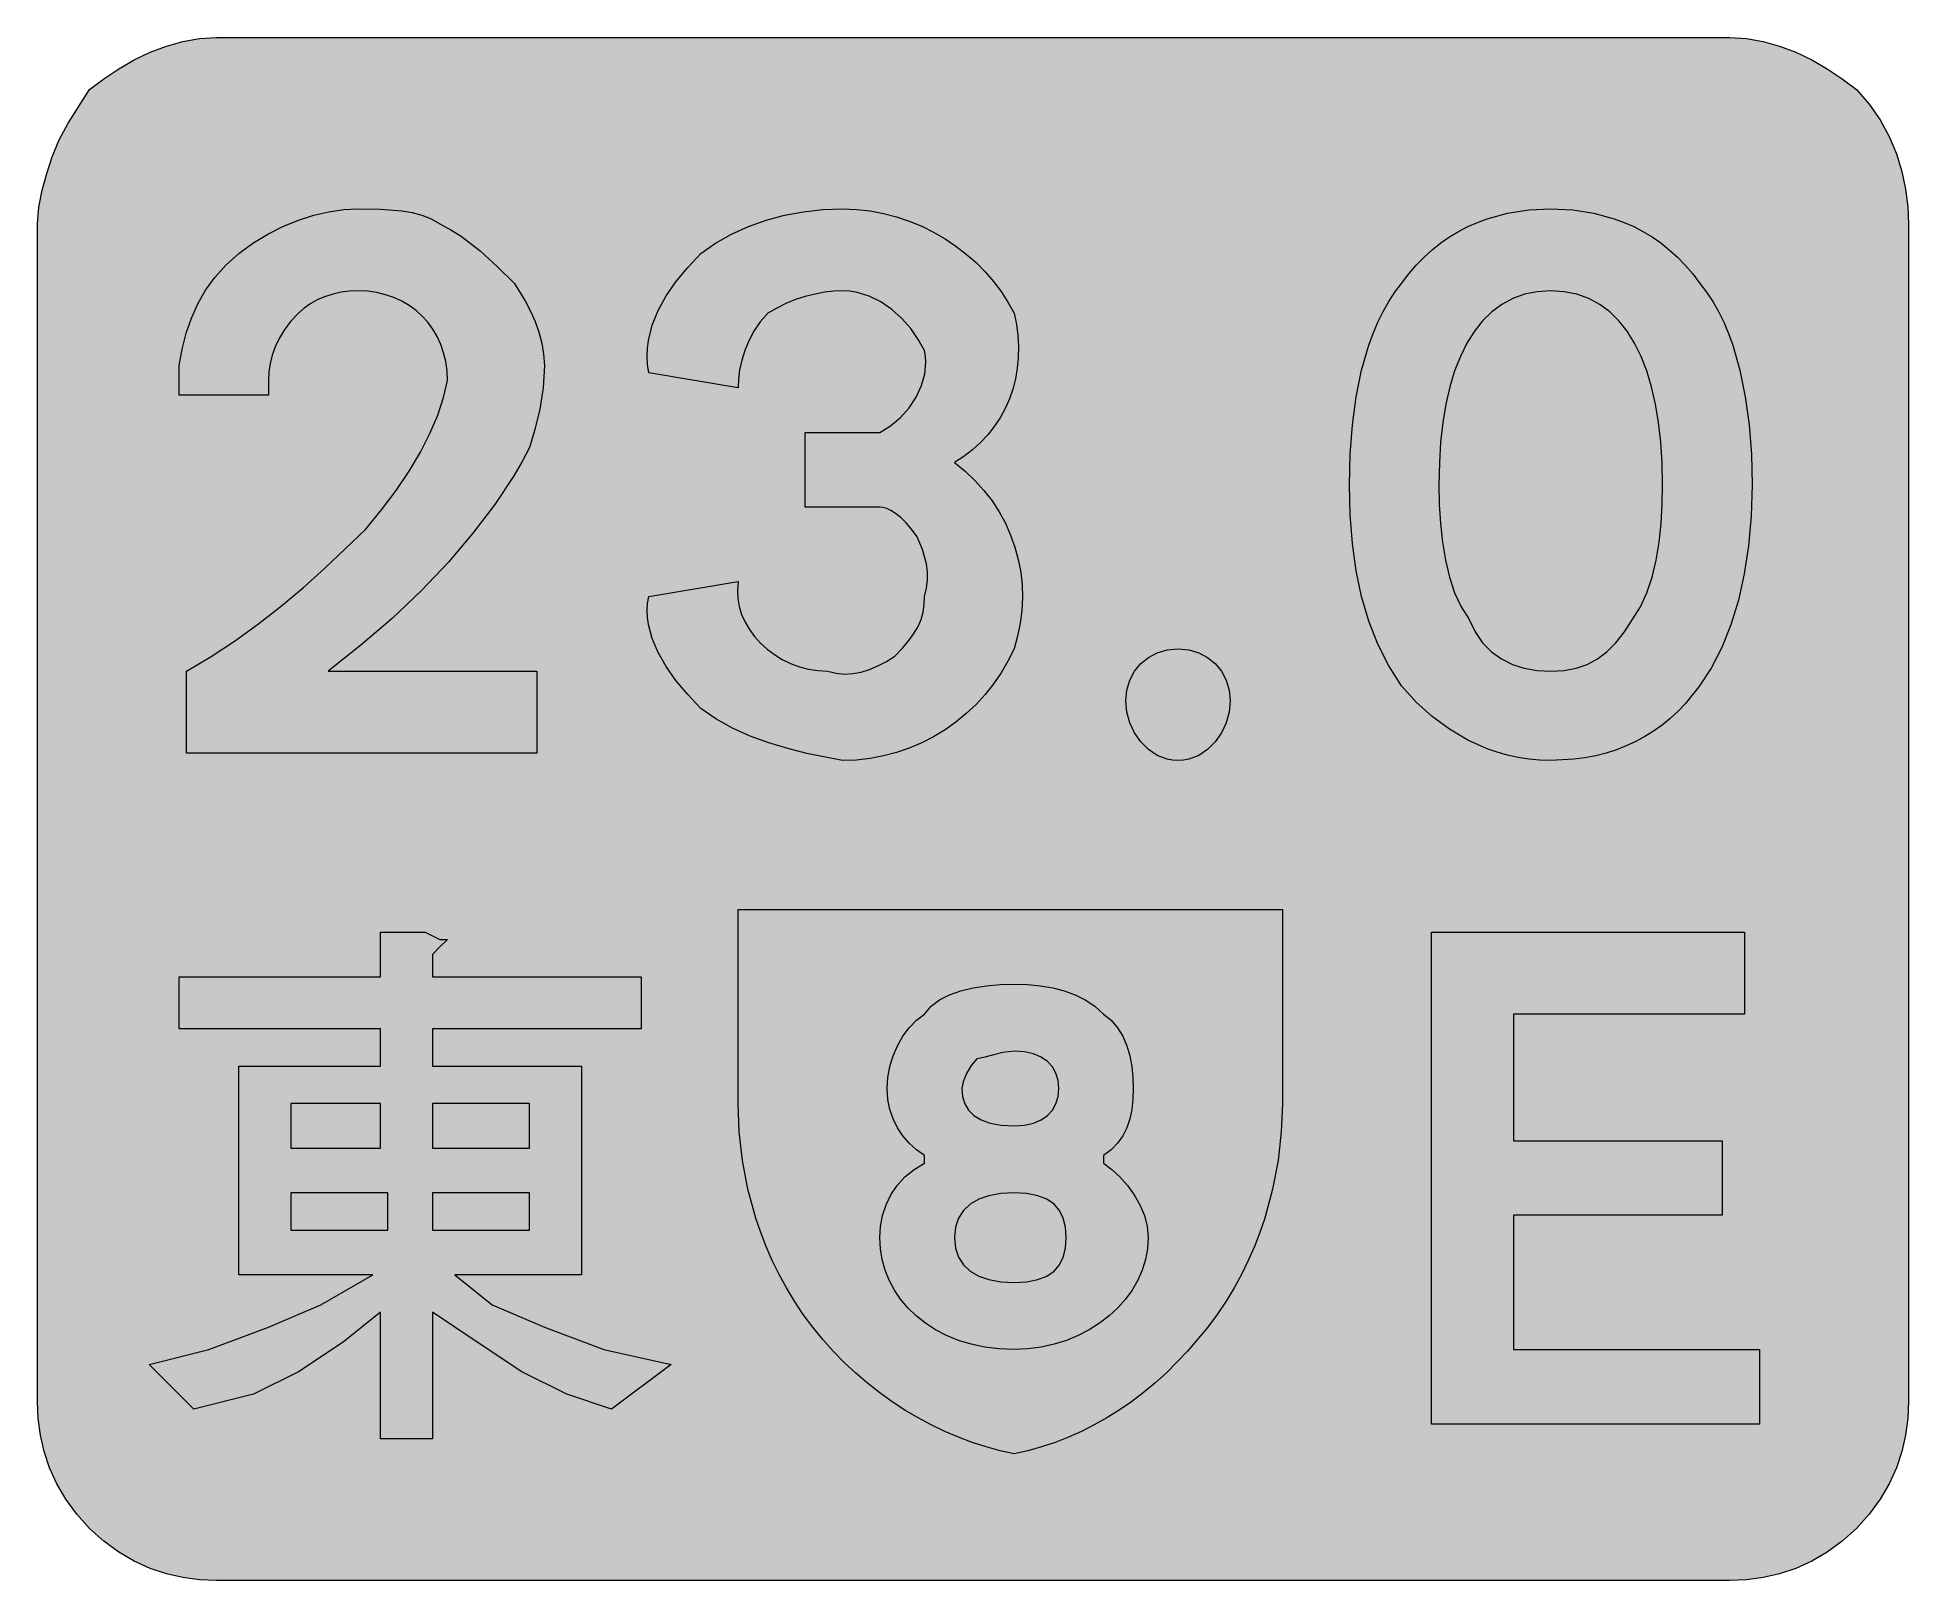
# Model space of a CAD drawing. Header units: metres. Extents: x 133 to 434, y 11 to 259.
import ezdxf

# ---------------------------------------------------------------- set-up
doc = ezdxf.new("R2010")
doc.units = ezdxf.units.M
for name, color, linetype, true_color in [('FILL_BLACK_000000', 7, 'Continuous', 0x000000), ('FILL_BLUE_0000FF', 7, 'Continuous', 0x0000ff), ('FILL_WHITE_FFFFFF', 7, 'Continuous', 0xffffff), ('FILL_YELLOW_FFFF00', 7, 'Continuous', 0xffff00), ('STROKE_WHITE_FFFFFF', 7, 'Continuous', 0xffffff)]:
    doc.layers.add(name, color=color, linetype=linetype, true_color=true_color)

msp = doc.modelspace()

# ---------------------------------------------------------------- hatches: boundary and pattern name
at = {"layer": 'FILL_BLACK_000000', "true_color": 0x000000}
h = msp.add_hatch(color=7, dxfattribs=at)
h.dxf.hatch_style = 1
h.paths.add_polyline_path([(283.05, 48.6), (281.01, 49.22), (279.09, 50), (277.31, 50.92), (275.68, 51.98), (274.2, 53.16), (272.87, 54.45), (271.7, 55.85), (270.7, 57.33), (269.87, 58.9), (269.21, 60.53), (268.74, 62.23), (268.45, 63.98), (268.35, 65.76), (268.46, 67.56), (268.8, 69.32), (269.36, 71.03), (270.15, 72.66), (271.16, 74.17), (272.4, 75.55), (273.86, 76.75), (275.55, 77.76), (275.55, 78.96), (274.26, 79.92), (273.09, 80.98), (272.07, 82.17), (271.2, 83.46), (270.5, 84.87), (269.98, 86.38), (269.66, 88.02), (269.55, 89.76), (269.66, 91.56), (269.98, 93.32), (270.5, 95.03), (271.2, 96.66), (272.07, 98.17), (273.09, 99.55), (274.26, 100.75), (275.55, 101.76), (276.61, 103), (277.97, 104.03), (279.58, 104.86), (281.4, 105.51), (283.39, 105.99), (285.51, 106.32), (287.71, 106.5), (289.95, 106.56), (292.14, 106.5), (294.23, 106.32), (296.19, 105.99), (298.05, 105.51), (299.79, 104.86), (301.43, 104.03), (302.94, 103), (304.35, 101.76), (305.59, 100.75), (306.62, 99.55), (307.45, 98.17), (308.1, 96.66), (308.58, 95.03), (308.91, 93.32), (309.09, 91.56), (309.15, 89.76), (309.09, 88.02), (308.91, 86.38), (308.58, 84.87), (308.1, 83.46), (307.45, 82.17), (306.62, 80.98), (305.59, 79.92), (304.35, 78.96), (304.35, 77.76), (305.69, 76.75), (306.99, 75.55), (308.21, 74.17), (309.3, 72.66), (310.22, 71.03), (310.93, 69.32), (311.39, 67.56), (311.55, 65.76), (311.44, 63.98), (311.11, 62.23), (310.58, 60.53), (309.86, 58.9), (308.96, 57.33), (307.88, 55.85), (306.64, 54.45), (305.25, 53.16), (303.72, 51.98), (302.06, 50.92), (300.28, 50), (298.39, 49.22), (296.4, 48.6), (294.32, 48.14), (292.17, 47.86), (289.95, 47.76), (287.53, 47.86), (285.23, 48.14), (283.05, 48.6)])
h.paths.add_polyline_path([(284.28, 71.95), (282.9, 71.16), (281.81, 70.15), (281.01, 68.91), (280.52, 67.45), (280.35, 65.76), (280.52, 64.07), (281.01, 62.61), (281.81, 61.37), (282.9, 60.36), (284.28, 59.57), (285.92, 59.01), (287.81, 58.67), (289.95, 58.56), (292.03, 58.67), (293.79, 59.01), (295.24, 59.57), (296.4, 60.36), (297.27, 61.37), (297.88, 62.61), (298.24, 64.07), (298.35, 65.76), (298.24, 67.45), (297.88, 68.91), (297.27, 70.15), (296.4, 71.16), (295.24, 71.95), (293.79, 72.51), (292.03, 72.85), (289.95, 72.96), (287.81, 72.85), (285.92, 72.51), (284.28, 71.95)], flags=16)
h.paths.add_polyline_path([(296.7, 92.22), (296.14, 93.24), (295.35, 94.11), (294.34, 94.81), (293.1, 95.33), (291.64, 95.65), (289.95, 95.76), (288.17, 95.57), (286.5, 95.16), (285.06, 94.75), (283.95, 94.56), (283.07, 93.47), (282.3, 92.16), (281.76, 90.85), (281.55, 89.76), (281.66, 88.47), (282.02, 87.3), (282.63, 86.28), (283.5, 85.41), (284.66, 84.71), (286.11, 84.19), (287.87, 83.87), (289.95, 83.76), (291.64, 83.87), (293.1, 84.19), (294.34, 84.71), (295.35, 85.41), (296.14, 86.28), (296.7, 87.3), (297.04, 88.47), (297.15, 89.76), (297.04, 91.05), (296.7, 92.22)], flags=16)
at = {"layer": 'FILL_BLUE_0000FF', "true_color": 0x0000ff}
h = msp.add_hatch(color=7, dxfattribs=at)
h.dxf.hatch_style = 1
h.paths.add_polyline_path([(405.15, 258.96), (407.85, 258.8), (410.53, 258.32), (413.19, 257.57), (415.8, 256.56), (418.36, 255.33), (420.84, 253.9), (423.25, 252.3), (425.55, 250.56), (427.63, 248.2), (429.39, 245.67), (430.84, 242.99), (432, 240.21), (432.87, 237.38), (433.48, 234.53), (433.84, 231.71), (433.95, 228.96), (433.95, 39.36), (433.84, 36.66), (433.48, 33.98), (432.87, 31.32), (432, 28.71), (430.84, 26.15), (429.39, 23.67), (427.63, 21.26), (425.55, 18.96), (423.25, 16.88), (420.84, 15.12), (418.36, 13.67), (415.8, 12.51), (413.19, 11.64), (410.53, 11.03), (407.85, 10.67), (405.15, 10.56), (161.55, 10.56), (158.85, 10.67), (156.17, 11.03), (153.51, 11.64), (150.9, 12.51), (148.34, 13.67), (145.86, 15.12), (143.45, 16.88), (141.15, 18.96), (139.07, 21.26), (137.31, 23.67), (135.86, 26.15), (134.7, 28.71), (133.83, 31.32), (133.22, 33.98), (132.86, 36.66), (132.75, 39.36), (132.75, 228.96), (132.96, 231.66), (133.5, 234.36), (134.27, 237.06), (135.15, 239.76), (136.26, 242.46), (137.7, 245.16), (141.15, 250.56), (143.45, 252.3), (145.86, 253.9), (148.34, 255.33), (150.9, 256.56), (153.51, 257.57), (156.17, 258.32), (158.85, 258.8), (161.55, 258.96), (405.15, 258.96)])
at = {"layer": 'FILL_WHITE_FFFFFF', "true_color": 0xffffff}
h = msp.add_hatch(color=7, dxfattribs=at)
h.dxf.hatch_style = 1
h.paths.add_polyline_path([(155.55, 201.36), (155.55, 206.16), (156.06, 208.8), (156.71, 211.33), (157.53, 213.75), (158.55, 216.06), (159.79, 218.25), (161.29, 220.33), (163.06, 222.3), (165.15, 224.16), (167.45, 225.85), (169.84, 227.31), (172.28, 228.55), (174.75, 229.56), (177.22, 230.35), (179.66, 230.91), (182.05, 231.25), (184.35, 231.36), (187.93, 231.32), (191.4, 231.06), (193.06, 230.77), (194.64, 230.35), (196.15, 229.75), (197.55, 228.96), (199.3, 228.01), (200.94, 226.95), (204, 224.61), (206.83, 222.04), (209.55, 219.36), (211.31, 216.45), (212.12, 214.87), (212.85, 213.21), (213.46, 211.5), (213.94, 209.74), (214.24, 207.96), (214.35, 206.16), (214.14, 202.58), (213.6, 199.11), (212.83, 195.87), (211.95, 192.96), (210.76, 190.7), (209.43, 188.41), (206.38, 183.79), (202.86, 179.14), (198.9, 174.51), (194.55, 169.93), (189.84, 165.45), (184.83, 161.12), (179.55, 156.96), (213.15, 156.96), (213.15, 143.76), (156.75, 143.76), (156.75, 156.96), (160.74, 159.32), (164.63, 161.87), (168.39, 164.6), (172.05, 167.46), (175.59, 170.44), (179.03, 173.5), (185.55, 179.76), (188.14, 182.91), (190.48, 186.04), (192.57, 189.15), (194.4, 192.21), (195.94, 195.22), (197.19, 198.15), (198.13, 201.01), (198.75, 203.76), (198.68, 205.31), (198.48, 206.79), (198.14, 208.21), (197.68, 209.55), (197.1, 210.82), (196.41, 212.01), (195.61, 213.11), (194.7, 214.11), (193.7, 215.02), (192.6, 215.82), (191.41, 216.51), (190.14, 217.09), (188.8, 217.55), (187.38, 217.89), (185.9, 218.09), (184.35, 218.16), (183, 218.1), (181.67, 217.93), (180.36, 217.65), (179.1, 217.26), (177.89, 216.75), (176.76, 216.13), (175.7, 215.4), (174.75, 214.56), (173.51, 213.21), (172.48, 211.86), (171.65, 210.51), (171, 209.16), (170.52, 207.81), (170.19, 206.46), (170.01, 205.11), (169.95, 203.76), (169.95, 201.36), (155.55, 201.36)])
h = msp.add_hatch(color=7, dxfattribs=at)
h.dxf.hatch_style = 1
h.paths.add_polyline_path([(256.35, 183.36), (256.35, 195.36), (265.95, 195.36), (267.15, 195.36), (268.35, 195.36), (270.09, 196.42), (271.67, 197.76), (273.05, 199.33), (274.2, 201.06), (275.06, 202.91), (275.61, 204.81), (275.78, 206.71), (275.72, 207.65), (275.55, 208.56), (274.54, 210.35), (273.32, 212.08), (271.9, 213.71), (270.3, 215.16), (268.53, 216.39), (266.61, 217.33), (264.54, 217.94), (263.46, 218.1), (262.35, 218.16), (260.95, 218.1), (259.46, 217.93), (257.92, 217.65), (256.35, 217.26), (254.78, 216.75), (253.24, 216.13), (251.75, 215.4), (250.35, 214.56), (249.11, 213.16), (248.08, 211.67), (247.25, 210.13), (246.6, 208.56), (246.12, 206.99), (245.79, 205.45), (245.61, 203.96), (245.55, 202.56), (231.15, 204.96), (230.98, 206.3), (230.92, 207.61), (230.97, 208.89), (231.11, 210.15), (231.7, 212.62), (232.65, 215.01), (233.94, 217.35), (235.54, 219.64), (237.42, 221.91), (239.55, 224.16), (241.91, 225.85), (244.46, 227.31), (247.19, 228.55), (250.05, 229.56), (253.03, 230.35), (256.09, 230.91), (259.2, 231.25), (262.35, 231.36), (264.58, 231.28), (266.78, 231.03), (268.94, 230.63), (271.05, 230.08), (273.1, 229.4), (275.09, 228.58), (277.01, 227.63), (278.85, 226.56), (280.61, 225.38), (282.27, 224.09), (283.84, 222.71), (285.3, 221.23), (286.65, 219.68), (287.88, 218.04), (288.98, 216.33), (289.95, 214.56), (290.33, 212.76), (290.57, 210.97), (290.68, 209.19), (290.64, 207.43), (290.48, 205.71), (290.18, 204.01), (289.76, 202.36), (289.2, 200.76), (288.52, 199.21), (287.71, 197.73), (286.78, 196.32), (285.73, 194.98), (284.56, 193.73), (283.27, 192.58), (281.87, 191.52), (280.35, 190.56), (282.08, 189.16), (283.67, 187.65), (285.11, 186.04), (286.41, 184.35), (287.56, 182.59), (288.56, 180.75), (289.4, 178.86), (290.1, 176.91), (290.64, 174.92), (291.03, 172.9), (291.25, 170.85), (291.32, 168.79), (291.22, 166.72), (290.96, 164.65), (290.54, 162.6), (289.95, 160.56), (288.98, 158.58), (287.88, 156.69), (286.65, 154.89), (285.3, 153.19), (283.84, 151.6), (282.27, 150.12), (280.61, 148.75), (278.85, 147.51), (277.01, 146.39), (275.09, 145.41), (273.1, 144.56), (271.05, 143.85), (268.94, 143.3), (266.78, 142.89), (264.58, 142.64), (262.35, 142.56), (256.59, 143.7), (253.55, 144.48), (250.5, 145.41), (247.5, 146.51), (244.63, 147.79), (241.96, 149.27), (239.55, 150.96), (237.42, 153.21), (235.54, 155.46), (233.94, 157.71), (232.65, 159.96), (231.7, 162.21), (231.11, 164.46), (230.97, 165.58), (230.92, 166.71), (230.98, 167.83), (231.15, 168.96), (245.55, 171.36), (245.42, 170.01), (245.48, 168.67), (245.71, 167.36), (246.11, 166.07), (246.67, 164.83), (247.36, 163.64), (248.2, 162.51), (249.15, 161.46), (250.22, 160.49), (251.39, 159.62), (252.65, 158.85), (253.99, 158.2), (255.4, 157.67), (256.87, 157.28), (258.39, 157.04), (259.95, 156.96), (261.3, 156.62), (262.65, 156.49), (264, 156.56), (265.35, 156.81), (266.7, 157.23), (268.05, 157.8), (269.4, 158.52), (270.75, 159.36), (271.99, 160.66), (273.02, 161.87), (273.85, 163.03), (274.5, 164.16), (274.98, 165.29), (275.31, 166.45), (275.49, 167.66), (275.55, 168.96), (275.89, 170.31), (276.04, 171.64), (276.01, 172.95), (275.85, 174.21), (275.21, 176.55), (274.35, 178.56), (273.45, 179.8), (272.57, 180.83), (271.71, 181.66), (270.9, 182.31), (270.14, 182.79), (269.46, 183.12), (268.85, 183.3), (268.35, 183.36), (256.35, 183.36)])
h = msp.add_hatch(color=7, dxfattribs=at)
h.dxf.hatch_style = 1
h.paths.add_polyline_path([(344.42, 196.58), (345.03, 201.11), (345.9, 205.41), (347.06, 209.42), (347.74, 211.31), (348.51, 213.12), (349.35, 214.83), (350.27, 216.44), (351.27, 217.95), (352.35, 219.36), (353.5, 220.88), (354.71, 222.29), (355.97, 223.59), (357.28, 224.78), (358.64, 225.87), (360.05, 226.85), (361.5, 227.73), (363, 228.51), (364.54, 229.19), (366.12, 229.78), (369.39, 230.67), (372.81, 231.19), (376.35, 231.36), (379.89, 231.19), (383.31, 230.67), (386.58, 229.78), (388.16, 229.19), (389.7, 228.51), (391.2, 227.73), (392.65, 226.85), (394.06, 225.87), (395.42, 224.78), (396.73, 223.59), (397.99, 222.29), (399.2, 220.88), (400.35, 219.36), (401.43, 217.95), (402.43, 216.44), (403.35, 214.83), (404.19, 213.12), (404.96, 211.31), (405.64, 209.42), (406.8, 205.41), (407.67, 201.11), (408.28, 196.58), (408.64, 191.85), (408.75, 186.96), (408.61, 181.91), (408.19, 177.13), (407.51, 172.61), (406.56, 168.38), (405.34, 164.43), (403.88, 160.78), (402.16, 157.44), (400.2, 154.41), (398, 151.7), (396.81, 150.48), (395.57, 149.33), (394.26, 148.27), (392.9, 147.3), (391.49, 146.41), (390.02, 145.62), (388.49, 144.91), (386.92, 144.29), (385.28, 143.77), (383.6, 143.34), (381.86, 143), (380.08, 142.76), (376.35, 142.56), (374.56, 142.62), (372.81, 142.78), (371.08, 143.05), (369.39, 143.42), (367.74, 143.89), (366.12, 144.46), (363, 145.86), (360.05, 147.6), (357.28, 149.65), (354.71, 151.98), (352.35, 154.56), (350.27, 157.82), (348.51, 161.31), (347.06, 165.02), (345.9, 168.96), (345.03, 173.12), (344.42, 177.51), (344.06, 182.12), (343.95, 186.96), (344.06, 191.85), (344.42, 196.58)])
h.paths.add_polyline_path([(380.44, 157.43), (382.21, 158.04), (383.85, 158.91), (385.37, 160.07), (386.81, 161.52), (388.2, 163.28), (389.55, 165.36), (390.79, 167.32), (391.82, 169.58), (392.65, 172.09), (393.3, 174.81), (393.78, 177.7), (394.11, 180.72), (394.29, 183.82), (394.35, 186.96), (394.28, 190.47), (394.07, 193.81), (393.72, 196.97), (393.23, 199.93), (392.59, 202.7), (391.82, 205.27), (390.9, 207.62), (389.85, 209.76), (388.65, 211.67), (387.32, 213.35), (385.84, 214.79), (384.23, 215.98), (382.47, 216.93), (380.57, 217.61), (378.53, 218.02), (376.35, 218.16), (374.17, 218.02), (372.13, 217.61), (370.23, 216.93), (368.48, 215.98), (366.86, 214.79), (365.38, 213.35), (364.05, 211.67), (362.85, 209.76), (361.8, 207.62), (360.88, 205.27), (360.11, 202.7), (359.48, 199.93), (358.98, 196.97), (358.63, 193.81), (358.42, 190.47), (358.35, 186.96), (358.41, 183.82), (358.59, 180.72), (358.92, 177.7), (359.4, 174.81), (360.05, 172.09), (360.88, 169.58), (361.91, 167.32), (363.15, 165.36), (364.16, 163.28), (365.38, 161.52), (366.8, 160.07), (368.4, 158.91), (370.17, 158.04), (372.09, 157.43), (374.16, 157.07), (376.35, 156.96), (378.49, 157.07), (380.44, 157.43)], flags=16)
h = msp.add_hatch(color=7, dxfattribs=at)
h.dxf.hatch_style = 1
h.paths.add_polyline_path([(324.59, 150.37), (324.11, 148.63), (323.36, 147.01), (322.35, 145.56), (321.12, 144.33), (319.69, 143.38), (318.09, 142.78), (317.24, 142.62), (316.35, 142.56), (315.46, 142.62), (314.61, 142.78), (313.01, 143.38), (311.58, 144.33), (310.35, 145.56), (309.34, 147.01), (308.59, 148.63), (308.11, 150.37), (307.95, 152.16), (308.11, 153.9), (308.59, 155.5), (309.34, 156.93), (310.35, 158.16), (311.58, 159.17), (313.01, 159.92), (314.61, 160.4), (316.35, 160.56), (318.09, 160.4), (319.69, 159.92), (321.12, 159.17), (322.35, 158.16), (323.36, 156.93), (324.11, 155.5), (324.59, 153.9), (324.75, 152.16), (324.59, 150.37)])
h = msp.add_hatch(color=7, dxfattribs=at)
h.dxf.hatch_style = 1
h.paths.add_polyline_path([(196.35, 111.36), (196.35, 107.76), (229.95, 107.76), (229.95, 99.36), (196.35, 99.36), (196.35, 93.36), (220.35, 93.36), (220.35, 59.76), (199.95, 59.76), (205.95, 54.96), (214.35, 51.36), (223.95, 47.76), (234.75, 45.36), (225.15, 38.16), (217.95, 40.56), (210.75, 44.16), (203.55, 48.96), (196.35, 53.76), (196.35, 33.36), (187.95, 33.36), (187.95, 53.76), (181.95, 48.96), (174.75, 44.16), (167.55, 40.56), (157.95, 38.16), (150.75, 45.36), (160.35, 47.76), (169.95, 51.36), (178.35, 54.96), (186.75, 59.76), (165.15, 59.76), (165.15, 93.36), (187.95, 93.36), (187.95, 99.36), (155.55, 99.36), (155.55, 107.76), (187.95, 107.76), (187.95, 114.96), (195.15, 114.96), (197.55, 113.76), (198.75, 113.76), (197.55, 112.56), (196.35, 111.36)])
h.paths.add_polyline_path([(187.95, 80.16), (187.95, 87.36), (173.55, 87.36), (173.55, 80.16), (187.95, 80.16)], flags=16)
h.paths.add_polyline_path([(196.35, 66.96), (211.95, 66.96), (211.95, 72.96), (196.35, 72.96), (196.35, 66.96)], flags=16)
h.paths.add_polyline_path([(196.35, 87.36), (196.35, 80.16), (211.95, 80.16), (211.95, 87.36), (196.35, 87.36)], flags=16)
h.paths.add_polyline_path([(189.15, 72.96), (173.55, 72.96), (173.55, 66.96), (189.15, 66.96), (189.15, 72.96)], flags=16)
h = msp.add_hatch(color=7, dxfattribs=at)
h.dxf.hatch_style = 1
h.paths.add_polyline_path([(357.15, 114.96), (407.55, 114.96), (407.55, 101.76), (370.35, 101.76), (370.35, 81.36), (403.95, 81.36), (403.95, 69.36), (370.35, 69.36), (370.35, 47.76), (409.95, 47.76), (409.95, 35.76), (357.15, 35.76), (357.15, 114.96)])
at = {"layer": 'FILL_YELLOW_FFFF00', "true_color": 0xffff00}
h = msp.add_hatch(color=7, dxfattribs=at)
h.dxf.hatch_style = 1
h.paths.add_polyline_path([(287.7, 31.47), (285.46, 32.08), (283.22, 32.81), (281.01, 33.64), (278.81, 34.58), (276.64, 35.62), (274.5, 36.77), (272.4, 38.01), (270.34, 39.35), (268.33, 40.79), (266.37, 42.33), (264.47, 43.95), (262.63, 45.67), (260.86, 47.48), (259.17, 49.38), (257.55, 51.36), (256.03, 53.41), (254.62, 55.52), (253.32, 57.66), (252.13, 59.85), (251.04, 62.08), (250.06, 64.33), (249.18, 66.61), (248.4, 68.91), (247.13, 73.54), (246.24, 78.19), (245.72, 82.81), (245.55, 87.36), (245.55, 118.56), (333.15, 118.56), (333.15, 87.36), (332.98, 82.81), (332.46, 78.19), (331.57, 73.54), (330.3, 68.91), (329.52, 66.61), (328.64, 64.33), (327.66, 62.08), (326.57, 59.85), (325.38, 57.66), (324.08, 55.52), (322.67, 53.41), (321.15, 51.36), (317.89, 47.48), (314.42, 43.95), (312.61, 42.33), (310.75, 40.79), (308.85, 39.35), (306.9, 38.01), (304.91, 36.77), (302.88, 35.62), (300.81, 34.58), (298.71, 33.64), (296.57, 32.81), (294.39, 32.08), (292.19, 31.47), (289.95, 30.96), (287.7, 31.47)])

# ---------------------------------------------------------------- linework, layer by layer
at = {"layer": 'FILL_BLACK_000000', "lineweight": 0, "true_color": 0x000000}
for points in [[(283.05, 48.6), (281.01, 49.22), (279.09, 50), (277.31, 50.92), (275.68, 51.98), (274.2, 53.16), (272.87, 54.45), (271.7, 55.85), (270.7, 57.33), (269.87, 58.9), (269.21, 60.53), (268.74, 62.23), (268.45, 63.98), (268.35, 65.76), (268.46, 67.56), (268.8, 69.32), (269.36, 71.03), (270.15, 72.66), (271.16, 74.17), (272.4, 75.55), (273.86, 76.75), (275.55, 77.76), (275.55, 78.96), (274.26, 79.92), (273.09, 80.98), (272.07, 82.17), (271.2, 83.46), (270.5, 84.87), (269.98, 86.38), (269.66, 88.02), (269.55, 89.76), (269.66, 91.56), (269.98, 93.32), (270.5, 95.03), (271.2, 96.66), (272.07, 98.17), (273.09, 99.55), (274.26, 100.75), (275.55, 101.76), (276.61, 103), (277.97, 104.03), (279.58, 104.86), (281.4, 105.51), (283.39, 105.99), (285.51, 106.32), (287.71, 106.5), (289.95, 106.56), (292.14, 106.5), (294.23, 106.32), (296.19, 105.99), (298.05, 105.51), (299.79, 104.86), (301.43, 104.03), (302.94, 103), (304.35, 101.76), (305.59, 100.75), (306.62, 99.55), (307.45, 98.17), (308.1, 96.66), (308.58, 95.03), (308.91, 93.32), (309.09, 91.56), (309.15, 89.76), (309.09, 88.02), (308.91, 86.38), (308.58, 84.87), (308.1, 83.46), (307.45, 82.17), (306.62, 80.98), (305.59, 79.92), (304.35, 78.96), (304.35, 77.76), (305.69, 76.75), (306.99, 75.55), (308.21, 74.17), (309.3, 72.66), (310.22, 71.03), (310.93, 69.32), (311.39, 67.56), (311.55, 65.76), (311.44, 63.98), (311.11, 62.23), (310.58, 60.53), (309.86, 58.9), (308.96, 57.33), (307.88, 55.85), (306.64, 54.45), (305.25, 53.16), (303.72, 51.98), (302.06, 50.92), (300.28, 50), (298.39, 49.22), (296.4, 48.6), (294.32, 48.14), (292.17, 47.86), (289.95, 47.76), (287.53, 47.86), (285.23, 48.14)], [(296.7, 92.22), (296.14, 93.24), (295.35, 94.11), (294.34, 94.81), (293.1, 95.33), (291.64, 95.65), (289.95, 95.76), (288.17, 95.57), (286.5, 95.16), (285.06, 94.75), (283.95, 94.56), (283.07, 93.47), (282.3, 92.16), (281.76, 90.85), (281.55, 89.76), (281.66, 88.47), (282.02, 87.3), (282.63, 86.28), (283.5, 85.41), (284.66, 84.71), (286.11, 84.19), (287.87, 83.87), (289.95, 83.76), (291.64, 83.87), (293.1, 84.19), (294.34, 84.71), (295.35, 85.41), (296.14, 86.28), (296.7, 87.3), (297.04, 88.47), (297.15, 89.76), (297.04, 91.05)], [(284.28, 71.95), (282.9, 71.16), (281.81, 70.15), (281.01, 68.91), (280.52, 67.45), (280.35, 65.76), (280.52, 64.07), (281.01, 62.61), (281.81, 61.37), (282.9, 60.36), (284.28, 59.57), (285.92, 59.01), (287.81, 58.67), (289.95, 58.56), (292.03, 58.67), (293.79, 59.01), (295.24, 59.57), (296.4, 60.36), (297.27, 61.37), (297.88, 62.61), (298.24, 64.07), (298.35, 65.76), (298.24, 67.45), (297.88, 68.91), (297.27, 70.15), (296.4, 71.16), (295.24, 71.95), (293.79, 72.51), (292.03, 72.85), (289.95, 72.96), (287.81, 72.85), (285.92, 72.51)]]:
    msp.add_lwpolyline(points, close=True, dxfattribs=at)
at = {"layer": 'FILL_BLUE_0000FF', "lineweight": 0, "true_color": 0x0000ff}
msp.add_lwpolyline([(405.15, 258.96), (407.85, 258.8), (410.53, 258.32), (413.19, 257.57), (415.8, 256.56), (418.36, 255.33), (420.84, 253.9), (423.25, 252.3), (425.55, 250.56), (427.63, 248.2), (429.39, 245.67), (430.84, 242.99), (432, 240.21), (432.87, 237.38), (433.48, 234.53), (433.84, 231.71), (433.95, 228.96), (433.95, 39.36), (433.84, 36.66), (433.48, 33.98), (432.87, 31.32), (432, 28.71), (430.84, 26.15), (429.39, 23.67), (427.63, 21.26), (425.55, 18.96), (423.25, 16.88), (420.84, 15.12), (418.36, 13.67), (415.8, 12.51), (413.19, 11.64), (410.53, 11.03), (407.85, 10.67), (405.15, 10.56), (161.55, 10.56), (158.85, 10.67), (156.17, 11.03), (153.51, 11.64), (150.9, 12.51), (148.34, 13.67), (145.86, 15.12), (143.45, 16.88), (141.15, 18.96), (139.07, 21.26), (137.31, 23.67), (135.86, 26.15), (134.7, 28.71), (133.83, 31.32), (133.22, 33.98), (132.86, 36.66), (132.75, 39.36), (132.75, 228.96), (132.96, 231.66), (133.5, 234.36), (134.27, 237.06), (135.15, 239.76), (136.26, 242.46), (137.7, 245.16), (141.15, 250.56), (143.45, 252.3), (145.86, 253.9), (148.34, 255.33), (150.9, 256.56), (153.51, 257.57), (156.17, 258.32), (158.85, 258.8), (161.55, 258.96)], close=True, dxfattribs=at)
at = {"layer": 'FILL_WHITE_FFFFFF', "lineweight": 0, "true_color": 0xffffff}
for points in [[(155.55, 201.36), (155.55, 206.16), (156.06, 208.8), (156.71, 211.33), (157.53, 213.75), (158.55, 216.06), (159.79, 218.25), (161.29, 220.33), (163.06, 222.3), (165.15, 224.16), (167.45, 225.85), (169.84, 227.31), (172.28, 228.55), (174.75, 229.56), (177.22, 230.35), (179.66, 230.91), (182.05, 231.25), (184.35, 231.36), (187.93, 231.32), (191.4, 231.06), (193.06, 230.77), (194.64, 230.35), (196.15, 229.75), (197.55, 228.96), (199.3, 228.01), (200.94, 226.95), (204, 224.61), (206.83, 222.04), (209.55, 219.36), (211.31, 216.45), (212.12, 214.87), (212.85, 213.21), (213.46, 211.5), (213.94, 209.74), (214.24, 207.96), (214.35, 206.16), (214.14, 202.58), (213.6, 199.11), (212.83, 195.87), (211.95, 192.96), (210.76, 190.7), (209.43, 188.41), (206.38, 183.79), (202.86, 179.14), (198.9, 174.51), (194.55, 169.93), (189.84, 165.45), (184.83, 161.12), (179.55, 156.96), (213.15, 156.96), (213.15, 143.76), (156.75, 143.76), (156.75, 156.96), (160.74, 159.32), (164.63, 161.87), (168.39, 164.6), (172.05, 167.46), (175.59, 170.44), (179.03, 173.5), (185.55, 179.76), (188.14, 182.91), (190.48, 186.04), (192.57, 189.15), (194.4, 192.21), (195.94, 195.22), (197.19, 198.15), (198.13, 201.01), (198.75, 203.76), (198.68, 205.31), (198.48, 206.79), (198.14, 208.21), (197.68, 209.55), (197.1, 210.82), (196.41, 212.01), (195.61, 213.11), (194.7, 214.11), (193.7, 215.02), (192.6, 215.82), (191.41, 216.51), (190.14, 217.09), (188.8, 217.55), (187.38, 217.89), (185.9, 218.09), (184.35, 218.16), (183, 218.1), (181.67, 217.93), (180.36, 217.65), (179.1, 217.26), (177.89, 216.75), (176.76, 216.13), (175.7, 215.4), (174.75, 214.56), (173.51, 213.21), (172.48, 211.86), (171.65, 210.51), (171, 209.16), (170.52, 207.81), (170.19, 206.46), (170.01, 205.11), (169.95, 203.76), (169.95, 201.36)], [(256.35, 183.36), (256.35, 195.36), (265.95, 195.36), (267.15, 195.36), (268.35, 195.36), (270.09, 196.42), (271.67, 197.76), (273.05, 199.33), (274.2, 201.06), (275.06, 202.91), (275.61, 204.81), (275.78, 206.71), (275.72, 207.65), (275.55, 208.56), (274.54, 210.35), (273.32, 212.08), (271.9, 213.71), (270.3, 215.16), (268.53, 216.39), (266.61, 217.33), (264.54, 217.94), (263.46, 218.1), (262.35, 218.16), (260.95, 218.1), (259.46, 217.93), (257.92, 217.65), (256.35, 217.26), (254.78, 216.75), (253.24, 216.13), (251.75, 215.4), (250.35, 214.56), (249.11, 213.16), (248.08, 211.67), (247.25, 210.13), (246.6, 208.56), (246.12, 206.99), (245.79, 205.45), (245.61, 203.96), (245.55, 202.56), (231.15, 204.96), (230.98, 206.3), (230.92, 207.61), (230.97, 208.89), (231.11, 210.15), (231.7, 212.62), (232.65, 215.01), (233.94, 217.35), (235.54, 219.64), (237.42, 221.91), (239.55, 224.16), (241.91, 225.85), (244.46, 227.31), (247.19, 228.55), (250.05, 229.56), (253.03, 230.35), (256.09, 230.91), (259.2, 231.25), (262.35, 231.36), (264.58, 231.28), (266.78, 231.03), (268.94, 230.63), (271.05, 230.08), (273.1, 229.4), (275.09, 228.58), (277.01, 227.63), (278.85, 226.56), (280.61, 225.38), (282.27, 224.09), (283.84, 222.71), (285.3, 221.23), (286.65, 219.68), (287.88, 218.04), (288.98, 216.33), (289.95, 214.56), (290.33, 212.76), (290.57, 210.97), (290.68, 209.19), (290.64, 207.43), (290.48, 205.71), (290.18, 204.01), (289.76, 202.36), (289.2, 200.76), (288.52, 199.21), (287.71, 197.73), (286.78, 196.32), (285.73, 194.98), (284.56, 193.73), (283.27, 192.58), (281.87, 191.52), (280.35, 190.56), (282.08, 189.16), (283.67, 187.65), (285.11, 186.04), (286.41, 184.35), (287.56, 182.59), (288.56, 180.75), (289.4, 178.86), (290.1, 176.91), (290.64, 174.92), (291.03, 172.9), (291.25, 170.85), (291.32, 168.79), (291.22, 166.72), (290.96, 164.65), (290.54, 162.6), (289.95, 160.56), (288.98, 158.58), (287.88, 156.69), (286.65, 154.89), (285.3, 153.19), (283.84, 151.6), (282.27, 150.12), (280.61, 148.75), (278.85, 147.51), (277.01, 146.39), (275.09, 145.41), (273.1, 144.56), (271.05, 143.85), (268.94, 143.3), (266.78, 142.89), (264.58, 142.64), (262.35, 142.56), (256.59, 143.7), (253.55, 144.48), (250.5, 145.41), (247.5, 146.51), (244.63, 147.79), (241.96, 149.27), (239.55, 150.96), (237.42, 153.21), (235.54, 155.46), (233.94, 157.71), (232.65, 159.96), (231.7, 162.21), (231.11, 164.46), (230.97, 165.58), (230.92, 166.71), (230.98, 167.83), (231.15, 168.96), (245.55, 171.36), (245.42, 170.01), (245.48, 168.67), (245.71, 167.36), (246.11, 166.07), (246.67, 164.83), (247.36, 163.64), (248.2, 162.51), (249.15, 161.46), (250.22, 160.49), (251.39, 159.62), (252.65, 158.85), (253.99, 158.2), (255.4, 157.67), (256.87, 157.28), (258.39, 157.04), (259.95, 156.96), (261.3, 156.62), (262.65, 156.49), (264, 156.56), (265.35, 156.81), (266.7, 157.23), (268.05, 157.8), (269.4, 158.52), (270.75, 159.36), (271.99, 160.66), (273.02, 161.87), (273.85, 163.03), (274.5, 164.16), (274.98, 165.29), (275.31, 166.45), (275.49, 167.66), (275.55, 168.96), (275.89, 170.31), (276.04, 171.64), (276.01, 172.95), (275.85, 174.21), (275.21, 176.55), (274.35, 178.56), (273.45, 179.8), (272.57, 180.83), (271.71, 181.66), (270.9, 182.31), (270.14, 182.79), (269.46, 183.12), (268.85, 183.3), (268.35, 183.36)], [(344.42, 196.58), (345.03, 201.11), (345.9, 205.41), (347.06, 209.42), (347.74, 211.31), (348.51, 213.12), (349.35, 214.83), (350.27, 216.44), (351.27, 217.95), (352.35, 219.36), (353.5, 220.88), (354.71, 222.29), (355.97, 223.59), (357.28, 224.78), (358.64, 225.87), (360.05, 226.85), (361.5, 227.73), (363, 228.51), (364.54, 229.19), (366.12, 229.78), (369.39, 230.67), (372.81, 231.19), (376.35, 231.36), (379.89, 231.19), (383.31, 230.67), (386.58, 229.78), (388.16, 229.19), (389.7, 228.51), (391.2, 227.73), (392.65, 226.85), (394.06, 225.87), (395.42, 224.78), (396.73, 223.59), (397.99, 222.29), (399.2, 220.88), (400.35, 219.36), (401.43, 217.95), (402.43, 216.44), (403.35, 214.83), (404.19, 213.12), (404.96, 211.31), (405.64, 209.42), (406.8, 205.41), (407.67, 201.11), (408.28, 196.58), (408.64, 191.85), (408.75, 186.96), (408.61, 181.91), (408.19, 177.13), (407.51, 172.61), (406.56, 168.38), (405.34, 164.43), (403.88, 160.78), (402.16, 157.44), (400.2, 154.41), (398, 151.7), (396.81, 150.48), (395.57, 149.33), (394.26, 148.27), (392.9, 147.3), (391.49, 146.41), (390.02, 145.62), (388.49, 144.91), (386.92, 144.29), (385.28, 143.77), (383.6, 143.34), (381.86, 143), (380.08, 142.76), (376.35, 142.56), (374.56, 142.62), (372.81, 142.78), (371.08, 143.05), (369.39, 143.42), (367.74, 143.89), (366.12, 144.46), (363, 145.86), (360.05, 147.6), (357.28, 149.65), (354.71, 151.98), (352.35, 154.56), (350.27, 157.82), (348.51, 161.31), (347.06, 165.02), (345.9, 168.96), (345.03, 173.12), (344.42, 177.51), (344.06, 182.12), (343.95, 186.96), (344.06, 191.85)], [(380.44, 157.43), (382.21, 158.04), (383.85, 158.91), (385.37, 160.07), (386.81, 161.52), (388.2, 163.28), (389.55, 165.36), (390.79, 167.32), (391.82, 169.58), (392.65, 172.09), (393.3, 174.81), (393.78, 177.7), (394.11, 180.72), (394.29, 183.82), (394.35, 186.96), (394.28, 190.47), (394.07, 193.81), (393.72, 196.97), (393.23, 199.93), (392.59, 202.7), (391.82, 205.27), (390.9, 207.62), (389.85, 209.76), (388.65, 211.67), (387.32, 213.35), (385.84, 214.79), (384.23, 215.98), (382.47, 216.93), (380.57, 217.61), (378.53, 218.02), (376.35, 218.16), (374.17, 218.02), (372.13, 217.61), (370.23, 216.93), (368.48, 215.98), (366.86, 214.79), (365.38, 213.35), (364.05, 211.67), (362.85, 209.76), (361.8, 207.62), (360.88, 205.27), (360.11, 202.7), (359.48, 199.93), (358.98, 196.97), (358.63, 193.81), (358.42, 190.47), (358.35, 186.96), (358.41, 183.82), (358.59, 180.72), (358.92, 177.7), (359.4, 174.81), (360.05, 172.09), (360.88, 169.58), (361.91, 167.32), (363.15, 165.36), (364.16, 163.28), (365.38, 161.52), (366.8, 160.07), (368.4, 158.91), (370.17, 158.04), (372.09, 157.43), (374.16, 157.07), (376.35, 156.96), (378.49, 157.07)], [(324.59, 150.37), (324.11, 148.63), (323.36, 147.01), (322.35, 145.56), (321.12, 144.33), (319.69, 143.38), (318.09, 142.78), (317.24, 142.62), (316.35, 142.56), (315.46, 142.62), (314.61, 142.78), (313.01, 143.38), (311.58, 144.33), (310.35, 145.56), (309.34, 147.01), (308.59, 148.63), (308.11, 150.37), (307.95, 152.16), (308.11, 153.9), (308.59, 155.5), (309.34, 156.93), (310.35, 158.16), (311.58, 159.17), (313.01, 159.92), (314.61, 160.4), (316.35, 160.56), (318.09, 160.4), (319.69, 159.92), (321.12, 159.17), (322.35, 158.16), (323.36, 156.93), (324.11, 155.5), (324.59, 153.9), (324.75, 152.16)], [(196.35, 111.36), (196.35, 107.76), (229.95, 107.76), (229.95, 99.36), (196.35, 99.36), (196.35, 93.36), (220.35, 93.36), (220.35, 59.76), (199.95, 59.76), (205.95, 54.96), (214.35, 51.36), (223.95, 47.76), (234.75, 45.36), (225.15, 38.16), (217.95, 40.56), (210.75, 44.16), (203.55, 48.96), (196.35, 53.76), (196.35, 33.36), (187.95, 33.36), (187.95, 53.76), (181.95, 48.96), (174.75, 44.16), (167.55, 40.56), (157.95, 38.16), (150.75, 45.36), (160.35, 47.76), (169.95, 51.36), (178.35, 54.96), (186.75, 59.76), (165.15, 59.76), (165.15, 93.36), (187.95, 93.36), (187.95, 99.36), (155.55, 99.36), (155.55, 107.76), (187.95, 107.76), (187.95, 114.96), (195.15, 114.96), (197.55, 113.76), (198.75, 113.76), (197.55, 112.56)], [(357.15, 114.96), (407.55, 114.96), (407.55, 101.76), (370.35, 101.76), (370.35, 81.36), (403.95, 81.36), (403.95, 69.36), (370.35, 69.36), (370.35, 47.76), (409.95, 47.76), (409.95, 35.76), (357.15, 35.76)], [(187.95, 80.16), (187.95, 87.36), (173.55, 87.36), (173.55, 80.16)], [(196.35, 87.36), (196.35, 80.16), (211.95, 80.16), (211.95, 87.36)], [(189.15, 72.96), (173.55, 72.96), (173.55, 66.96), (189.15, 66.96)], [(196.35, 66.96), (211.95, 66.96), (211.95, 72.96), (196.35, 72.96)]]:
    msp.add_lwpolyline(points, close=True, dxfattribs=at)
at = {"layer": 'FILL_YELLOW_FFFF00', "lineweight": 0, "true_color": 0xffff00}
msp.add_lwpolyline([(287.7, 31.47), (285.46, 32.08), (283.22, 32.81), (281.01, 33.64), (278.81, 34.58), (276.64, 35.62), (274.5, 36.77), (272.4, 38.01), (270.34, 39.35), (268.33, 40.79), (266.37, 42.33), (264.47, 43.95), (262.63, 45.67), (260.86, 47.48), (259.17, 49.38), (257.55, 51.36), (256.03, 53.41), (254.62, 55.52), (253.32, 57.66), (252.13, 59.85), (251.04, 62.08), (250.06, 64.33), (249.18, 66.61), (248.4, 68.91), (247.13, 73.54), (246.24, 78.19), (245.72, 82.81), (245.55, 87.36), (245.55, 118.56), (333.15, 118.56), (333.15, 87.36), (332.98, 82.81), (332.46, 78.19), (331.57, 73.54), (330.3, 68.91), (329.52, 66.61), (328.64, 64.33), (327.66, 62.08), (326.57, 59.85), (325.38, 57.66), (324.08, 55.52), (322.67, 53.41), (321.15, 51.36), (317.89, 47.48), (314.42, 43.95), (312.61, 42.33), (310.75, 40.79), (308.85, 39.35), (306.9, 38.01), (304.91, 36.77), (302.88, 35.62), (300.81, 34.58), (298.71, 33.64), (296.57, 32.81), (294.39, 32.08), (292.19, 31.47), (289.95, 30.96)], close=True, dxfattribs=at)
at = {"layer": 'STROKE_WHITE_FFFFFF', "lineweight": 0, "true_color": 0xffffff}
for points in [[(343.95, 186.96), (343.95, 186.96)], [(267.35, 184.8), (267.35, 184.8)], [(347.35, 184.8), (347.35, 184.8)], [(347.35, 184.8), (347.35, 184.8)], [(347.35, 184.8), (347.35, 184.8)], [(347.35, 184.8), (347.35, 184.8)], [(347.35, 184.8), (347.35, 184.8)]]:
    msp.add_lwpolyline(points, dxfattribs=at)

doc.saveas('drawing.dxf')
